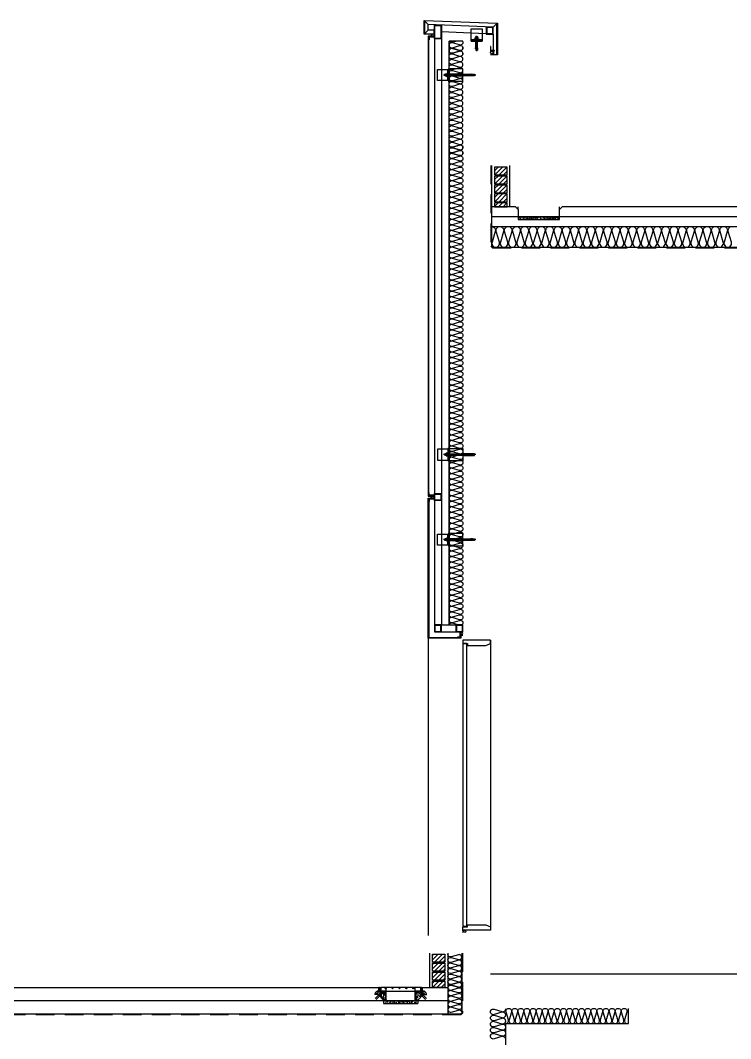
# Model space of a CAD drawing. Header units: millimetres. Extents: x 17311 to 801382, y -242618 to -104888.
# Drawn here: x 781158 to 786299, y -161699 to -154329 of the extents above; entities that cross this region are included whole.
import ezdxf

# ---------------------------------------------------------------- set-up
doc = ezdxf.new("R2010")
doc.units = ezdxf.units.MM
doc.header["$LTSCALE"] = 250
doc.linetypes.add('HID', pattern=[2.8, 1.8, -1])
doc.linetypes.add('HIDDEN2', pattern=[4.7625, 3.175, -1.5875])
for name, color, linetype in [('0-Sheet', 7, 'Continuous'), ('2HIDDEN2', 2, 'HIDDEN2'), ('A-DOOR', 4, 'Continuous'), ('A-ELE-8', 8, 'Continuous'), ('A-ELE8', 8, 'Continuous'), ('A-ETC-8', 8, 'Continuous'), ('A-FIN', 6, 'Continuous'), ('A-FIN-8', 8, 'Continuous'), ('A-FIN-9', 7, 'Continuous'), ('A-HAT', 252, 'Continuous'), ('A-HAT-9', 9, 'Continuous'), ('A-HAT-WIREMESH', 9, 'g_mesh'), ('A-WALL', 3, 'Continuous'), ('A-WP', 1, 'HID'), ('ISL', 251, 'Continuous')]:
    doc.layers.add(name, color=color, linetype=linetype)
doc.layers.add('NOPLOT', color=191, linetype='Continuous', plot=False)
doc.styles.add('Gdim', font='')
doc.styles.get('Gdim').set_extended_font_data('Dotum')
doc.linetypes.add('g_mesh', pattern='A,10,-0.8,["X",Gdim,S=0.6,R=0,X=-0.15,Y=-0.3],-0.8', length=11.6)

# ---------------------------------------------------------------- blocks, each defined once
blk = doc.blocks.new('A$C4de67331')
at = {"layer": 'A-HAT-9'}
h = blk.add_hatch(dxfattribs=at)
h.set_pattern_fill('AR-SAND', color=256, scale=10)
h.set_pattern_definition([(37.5, (-152947.662, -75078.93), (-0.6299336, 19.2682377), [0, -15.2, 0, -17, 0, -16.25]), (7.5, (-152947.662, -75078.93), (17.697767, 28.2214607), [0, -8.2, 0, -13.7, 0, -5.25]), (327.5, (-152959.962, -75078.93), (31.1414186, 0.0565905), [0, -5, 0, -18, 0, -23.5]), (317.5, (-152959.962, -75078.93), (30.061266, 8.7767556), [0, -2.5, 0, -11.8, 0, -13.5])])
h.paths.add_polyline_path([(74.6, -29.6), (48, -29.6, -0.263555), (43.7, -27.2, 0.277406), (24.9, -50), (49.6, -50), (52.2, -52.6)])
h.paths.add_polyline_path([(103, -34.6, 0.414214), (98, -29.6), (74.6, -29.6), (52.2, -52.6), (59.2, -60), (79, -39.6), (103, -39.6)])
h.paths.add_polyline_path([(103, -39.6), (79, -39.6), (59.2, -60), (88, -90), (88, -116), (338, -116), (338, -90), (366.8, -60), (347, -39.6), (323, -39.6), (323, -84.6, -0.414212), (318, -89.6), (311.7, -96), (114.3, -96), (108, -89.6, -0.414212), (103, -84.6)])
h.paths.add_polyline_path([(351.4, -29.6), (328, -29.6, 0.414214), (323, -34.6), (323, -39.6), (347, -39.6), (366.8, -60), (373.8, -52.6)])
h.paths.add_polyline_path([(382.3, -27.2, -0.263555), (378, -29.6), (351.4, -29.6), (373.8, -52.6), (376.4, -50), (401.1, -50, 0.277406)])
at = {"layer": '2HIDDEN2', "color": 8}
for centre, start, end in [((53.3, -54.3), 109.43204, 171.44927), ((372.7, -54.3), 8.55073, 70.56796)]:
    blk.add_arc(centre, 28.7, start, end, dxfattribs=at)
at = {"layer": 'A-FIN'}
for p, q in [((49.6, -50), (24.9, -50)), ((88, -90), (49.6, -50)), ((338, -90), (376.4, -50)), ((376.4, -50), (401.1, -50)), ((88, -90), (88, -116)), ((88, -116), (338, -116)), ((318, -89.6), (311.7, -96)), ((338, -90), (338, -116))]:
    blk.add_line(p, q, dxfattribs=at)
blk.add_lwpolyline([(108, -89.6), (114.3, -96), (311.7, -96)], dxfattribs=at)
at = {"layer": 'NOPLOT'}
for p, q in [((108, -89.6), (108, 0)), ((318, -89.6), (318, 0))]:
    blk.add_line(p, q, dxfattribs=at)
blk = doc.blocks.new('A$C948f045c')
at = {"layer": 'A-ELE-8'}
for p, q in [((45, -24.6), (45, 0)), ((51, 0), (45, 0)), ((45, -24.6), (45, 0)), ((51, 0), (45, 0)), ((51, 0), (51, -24.6)), ((51, 0), (51, -24.6)), ((54, 0), (60, 0)), ((54, 0), (54, -24.6)), ((54, 0), (60, 0)), ((54, 0), (54, -24.6)), ((60, 0), (60, -24.6)), ((348, 0), (60, 0)), ((60, 0), (60, -24.6)), ((348, 0), (60, 0)), ((90.8, -4.2), (95, 0)), ((90.8, -4.2), (95, 0)), ((99.2, -4.2), (95, 0)), ((99.2, -4.2), (95, 0)), ((140.8, -4.2), (145, 0)), ((140.8, -4.2), (145, 0)), ((149.2, -4.2), (145, 0)), ((149.2, -4.2), (145, 0)), ((190.8, -4.2), (195, 0)), ((190.8, -4.2), (195, 0)), ((199.2, -4.2), (195, 0)), ((199.2, -4.2), (195, 0)), ((240.8, -4.2), (245, 0)), ((240.8, -4.2), (245, 0)), ((249.2, -4.2), (245, 0)), ((249.2, -4.2), (245, 0)), ((290.8, -4.2), (295, 0)), ((290.8, -4.2), (295, 0)), ((299.2, -4.2), (295, 0)), ((299.2, -4.2), (295, 0)), ((354, 0), (348, 0)), ((348, 0), (348, -24.6)), ((354, 0), (348, 0)), ((348, 0), (348, -24.6)), ((354, 0), (354, -24.6)), ((354, 0), (354, -24.6)), ((357, -24.6), (357, 0)), ((357, 0), (363, 0)), ((357, -24.6), (357, 0)), ((357, 0), (363, 0)), ((363, -24.6), (363, 0)), ((363, -24.6), (363, 0)), ((65.6, -29.6), (18.3, -78.2)), ((65.6, -29.6), (18.3, -78.2)), ((70, -39.6), (25.5, -85.3)), ((70, -39.6), (25.5, -85.3)), ((34, -24.6), (99, -24.6)), ((39, -29.6), (89, -29.6)), ((58.6, -24.6), (52.6, -24.6)), ((58.6, -24.6), (52.6, -24.6)), ((70, -39.6), (94, -39.6)), ((70, -39.6), (94, -39.6)), ((95, -8.5), (90.8, -4.2)), ((95, -8.5), (90.8, -4.2)), ((94, -34.6), (94, -84.6)), ((95, -8.5), (99.2, -4.2)), ((95, -8.5), (99.2, -4.2)), ((99, -89.6), (99, -24.6)), ((99, -24.6), (309, -24.6)), ((99, -24.6), (309, -24.6)), ((145, -8.5), (140.8, -4.2)), ((145, -8.5), (140.8, -4.2)), ((145, -8.5), (149.2, -4.2)), ((145, -8.5), (149.2, -4.2)), ((195, -8.5), (190.8, -4.2)), ((195, -8.5), (190.8, -4.2)), ((195, -8.5), (199.2, -4.2)), ((195, -8.5), (199.2, -4.2)), ((245, -8.5), (240.8, -4.2)), ((245, -8.5), (240.8, -4.2)), ((245, -8.5), (249.2, -4.2)), ((245, -8.5), (249.2, -4.2)), ((295, -8.5), (290.8, -4.2)), ((295, -8.5), (290.8, -4.2)), ((295, -8.5), (299.2, -4.2)), ((295, -8.5), (299.2, -4.2)), ((309, -24.6), (309, -89.6)), ((374, -24.6), (309, -24.6)), ((314, -34.6), (314, -84.6)), ((338, -39.6), (314, -39.6)), ((338, -39.6), (314, -39.6)), ((369, -29.6), (319, -29.6)), ((338, -39.6), (382.5, -85.3)), ((338, -39.6), (382.5, -85.3)), ((342.4, -29.6), (389.7, -78.2)), ((342.4, -29.6), (389.7, -78.2)), ((349.4, -24.6), (355.4, -24.6)), ((349.4, -24.6), (355.4, -24.6))]:
    blk.add_line(p, q, dxfattribs=at)
for points in [[(99, -89.6), (99, -24.6), (34, -24.6, 0.414214), (39, -29.6), (89, -29.6, -0.414214), (94, -34.6), (94, -84.6, 0.414214)], [(309, -24.6), (374, -24.6, -0.414214), (369, -29.6), (319, -29.6, 0.414214), (314, -34.6), (314, -84.6, -0.414214), (309, -89.6)]]:
    blk.add_lwpolyline(points, format="xyb", close=True, dxfattribs=at)
for centre in [(95, -4.2), (95, -4.2), (145, -4.2), (145, -4.2), (195, -4.2), (195, -4.2), (245, -4.2), (245, -4.2), (295, -4.2), (295, -4.2)]:
    blk.add_circle(centre, 4.24, dxfattribs=at)
for centre, start, end in [((39, -24.6), 180, 270), ((89, -34.6), 0, 90), ((319, -34.6), 90, 180), ((369, -24.6), 270, 0), ((99, -84.6), 180, 270), ((309, -84.6), 270, 0)]:
    blk.add_arc(centre, 5, start, end, dxfattribs=at)
at = {"layer": 'A-FIN'}
blk.add_blockref('A$C4de67331', (-9, 0), dxfattribs=at)
blk = doc.blocks.new('A$C632c858f')
at = {"layer": 'A-ETC-8'}
blk.add_arc((-2.8, 0), 24, 341.82483, 18.17517, dxfattribs=at)
blk.add_ellipse((34, 0), major_axis=(7.59, 0), ratio=0.987937, dxfattribs=at)
blk = doc.blocks.new('너트 M12')
for p, q in [((-9, 0), (9, 0)), ((-9.5, -9), (-9.5, -0.5)), ((9, -9.5), (-9, -9.5)), ((0, -8.3), (0, -1.2)), ((9.5, -0.5), (9.5, -9))]:
    blk.add_line(p, q)
for centre, start, end in [((-9, -0.5), 90, 180), ((-9, -9), 180, 270), ((9, -0.5), 0, 90), ((9, -9), 270, 0)]:
    blk.add_arc(centre, 0.5, start, end)
at = {"extrusion": (0, 0, -1)}
for centre, major_axis, ratio, start_param, end_param in [((-4.8, -0.9), (-4.75, 0.31), 0.185359, -0.024388, 3.141593), ((4.8, -0.9), (4.75, 0.31), 0.185108, 3.141593, 6.30754), ((-4.8, -8.6), (4.75, 0.31), 0.187111, 0, 3.166211), ((4.8, -8.6), (-4.75, 0.31), 0.185991, 3.117121, 6.283185)]:
    blk.add_ellipse(centre, major_axis=major_axis, ratio=ratio, start_param=start_param, end_param=end_param, dxfattribs=at)
blk = doc.blocks.new('A$C4fb6b26a')
at = {"layer": 'A-ETC-8'}
for p, q in [((-277.5, -40), (-42.5, -40)), ((-267.5, -35.5), (-267.5, -44.5)), ((-265.5, -34), (-266, -34)), ((-266, -46), (-265.5, -46)), ((-254.5, -35.5), (-265.5, -34)), ((-265.5, -46), (-254.5, -44.5)), ((-260.1, -34.8), (-260.1, -36.5)), ((-260.1, -43.5), (-260.1, -45.2)), ((-259.6, -37.3), (-257.8, -38.5)), ((-259.6, -42.7), (-257.8, -41.5)), ((-244.1, -33.8), (-259.1, -33.8)), ((-259.1, -46.2), (-244.1, -46.2)), ((-249.6, -39), (-256.2, -39)), ((-249.6, -41), (-256.2, -41)), ((-254.5, -35.5), (-240.5, -35.5)), ((-254.5, -44.5), (-240.5, -44.5)), ((-249.1, -38.5), (-249.1, -38)), ((-249.1, -42), (-249.1, -41.5)), ((-245.1, -42), (-245.1, -38)), ((-244.1, -33.8), (-241.1, -33.8)), ((-244.1, -46.2), (-241.1, -46.2)), ((-241.1, -33.8), (-241.1, -46.2)), ((-240.5, -46), (-240.5, -34)), ((-237.5, -34), (-240.5, -34)), ((-240.5, -46), (-237.5, -46)), ((-237.5, -46), (-237.5, -34)), ((-183.5, -34), (-237.5, -34)), ((-237.5, -46), (-183.5, -46)), ((-183.5, -34), (-74, -34)), ((-74, -46), (-183.5, -46)), ((-80, 0), (-80, -80)), ((-62.7, -44.5), (-52.5, -44.5)), ((-62.5, -34), (-54, -34)), ((-62.5, -35.5), (-52.5, -35.5)), ((-62.5, -46), (-54, -46)), ((-54, -46), (-54, -34)), ((-52.5, -35.5), (-54, -34)), ((-52.5, -44.5), (-54, -46)), ((-52.5, -44.5), (-52.5, -35.5))]:
    blk.add_line(p, q, dxfattribs=at)
for points in [[(-83.5, 4.5), (-83.5, -84.5), (-183.5, -84.5), (-183.5, 4.5)], [(-80, -80), (-74, -80), (-74, 0), (-80, 0)], [(-74, -25), (-74, -55), (-72, -55), (-72, -25)]]:
    blk.add_lwpolyline(points, close=True, dxfattribs=at)
blk.add_lwpolyline([(-80, 7.5), (-80, -87.5, -0.414214), (-81, -88.5), (-83.5, -88.5), (-83.5, 8.5), (-81, 8.5, -0.414214)], format="xyb", close=True, dxfattribs=at)
blk.add_lwpolyline([(-80, -80), (0, -80), (0, 0), (-80, 0)], dxfattribs=at)
for centre, radius, start, end in [((-266, -35.5), 1.5, 90, 180), ((-266, -44.5), 1.5, 180, 270), ((-259.1, -34.8), 1, 90, 180), ((-259.1, -36.5), 1, 180, 236.30993), ((-259.1, -43.5), 1, 123.69007, 180), ((-259.1, -45.2), 1, 180, 270), ((-256.2, -36), 3, 236.30993, 270), ((-256.2, -44), 3, 90, 123.69007), ((-249.6, -38.5), 0.5, 270, 0), ((-249.6, -41.5), 0.5, 0, 90), ((-247.1, -38), 2, 90, 180), ((-247.1, -42), 2, 180, 270), ((-247.1, -38), 2, 0, 90), ((-247.1, -42), 2, 270, 0)]:
    blk.add_arc(centre, radius, start, end, dxfattribs=at)
at = {"layer": 'A-ETC-8', "xscale": -1, "rotation": 90}
blk.add_blockref('너트 M12', (-72, -40), dxfattribs=at)
blk = doc.blocks.new('A$Cab6a45e4')
at = {"layer": 'A-HAT-9'}
h = blk.add_hatch(dxfattribs=at)
h.set_pattern_fill('AR-SAND', color=256, scale=0.3)
h.set_pattern_definition([(37.5, (-113396.389, 321984.363), (-0.4800094, 14.6823971), [0, -11.5824, 0, -12.954, 0, -12.3825]), (7.5, (-113396.389, 321984.363), (13.4856985, 21.504753), [0, -6.2484, 0, -10.4394, 0, -4.0005]), (327.5, (-113405.761, 321984.363), (23.7297711, 0.04311554), [0, -3.81, 0, -13.716, 0, -17.907]), (317.5, (-113405.761, 321984.363), (22.9066936, 6.6878797), [0, -1.905, 0, -8.9916, 0, -10.287])])
h.paths.add_polyline_path([(0, 45), (300, 45), (300, 25), (0, 25)])
at = {"layer": 'A-FIN'}
for points in [[(-18, 116), (0, 98), (0, 25), (300, 25), (300, 98), (318, 116)], [(0, 45), (300, 45)]]:
    blk.add_lwpolyline(points, dxfattribs=at)
at = {"layer": 'NOPLOT'}
for p, q in [((0, 98), (0, 116)), ((300, 98), (300, 116))]:
    blk.add_line(p, q, dxfattribs=at)
blk = doc.blocks.new('A$Cae507117')
at = {"layer": 'A-ETC-8'}
for points in [[(-50, 0), (-50, -50), (0, -50), (0, 0)], [(-46.8, -3.2), (-46.8, -46.8), (-3.2, -46.8), (-3.2, -3.2)]]:
    blk.add_lwpolyline(points, close=True, dxfattribs=at)
blk = doc.blocks.new('M12-STUD ANCHOR')
at = {"layer": 'A-ETC-8'}
for p, q in [((17.8, 33.7), (17.8, 40.7)), ((28.2, 30.2), (18, 31.2)), ((18, 28.2), (18, 31.2)), ((18, 31.2), (29.2, 31.2)), ((28.2, 27.2), (18, 28.2)), ((28.7, 42.2), (19.2, 42.2)), ((28.7, 32.2), (19.2, 32.2)), ((22.7, 48), (23.9, 49.2)), ((34.7, 48), (22.7, 48)), ((22.7, -20.8), (22.7, 48)), ((23.3, 33.7), (23.3, 40.7)), ((33.5, 49.2), (23.9, 49.2)), ((23.9, -20.8), (23.9, 49.2)), ((28.2, 27.2), (28.2, 30.2)), ((39.5, 28.2), (28.2, 28.2)), ((28.7, 54.2), (28.7, -55.8)), ((28.7, 42.2), (38.2, 42.2)), ((28.7, 32.2), (38.2, 32.2)), ((29.2, 29.2), (29.2, 32.2)), ((39.5, 31.2), (29.2, 32.2)), ((39.5, 28.2), (29.2, 29.2)), ((33.5, 49.2), (34.7, 48)), ((33.5, -20.8), (33.5, 49.2)), ((34.2, 33.7), (34.2, 40.7)), ((34.7, -20.8), (34.7, 48)), ((39.5, 28.2), (39.5, 31.2)), ((39.7, 33.7), (39.7, 40.7)), ((20.5, -38.8), (21.7, -20.8)), ((28.7, -38.8), (20.5, -38.8)), ((21.7, -20.8), (24.3, -20.8)), ((22.7, -18.4), (34.7, -18.4)), ((22.7, -38.8), (22.7, -48.4)), ((22.7, -41.2), (34.7, -41.2)), ((22.7, -42.4), (34.7, -42.4)), ((22.7, -48.4), (28.7, -48.4)), ((28.7, -50.8), (22.7, -48.4)), ((28.7, -20.8), (24.8, -20.8)), ((25.8, -32.3), (32, -26.1)), ((26.2, -32.6), (32.3, -26.5)), ((31.1, -35.9), (27.5, -35.9)), ((31.1, -36.4), (27.5, -36.4)), ((35.7, -20.8), (28.7, -20.8)), ((31.1, -38.8), (28.7, -38.8)), ((28.7, -50.8), (34.7, -48.4)), ((34.7, -48.4), (28.7, -48.4)), ((32.3, -38.8), (36.9, -38.8)), ((34.7, -38.8), (34.7, -48.4)), ((36.9, -38.8), (35.7, -20.8))]:
    blk.add_line(p, q, dxfattribs=at)
for centre, radius, start, end in [((19.2, 40.7), 1.47, 90, 180), ((19.2, 33.7), 1.47, 180, 270), ((21.8, 40.7), 1.47, 360, 90), ((21.8, 33.7), 1.47, 270, 360), ((24.7, 40.7), 1.47, 90, 180), ((24.7, 33.7), 1.47, 180, 270), ((32.8, 40.7), 1.47, 360, 90), ((32.8, 33.7), 1.47, 270, 360), ((35.7, 40.7), 1.47, 90, 180), ((35.7, 33.7), 1.47, 180, 270), ((38.2, 40.7), 1.47, 360, 90), ((38.2, 33.7), 1.47, 270, 360), ((27.7, -21.9), 3.6, 161.96222, 315), ((27.7, -21.9), 3.12, 159.06665, 315), ((27.5, -34), 2.4, 135, 270), ((27.5, -34), 1.92, 135, 270), ((31.1, -25.3), 1.68, 315, 135), ((31.1, -25.3), 1.2, 315, 135), ((31.1, -37.6), 1.68, 314.41531, 90), ((31.1, -37.6), 1.2, 270, 90)]:
    blk.add_arc(centre, radius, start, end, dxfattribs=at)
blk = doc.blocks.new('A$C7453124a')
at = {"layer": 'A-ETC-8'}
for points in [[(-40, 88.4), (40, 88.4), (40, 0), (-40, 0)], [(-40, 8), (-40, 0), (40, 0), (40, 8)], [(-20, 8), (20, 8), (20, 12), (-20, 12)]]:
    blk.add_lwpolyline(points, close=True, dxfattribs=at)
blk.add_blockref('M12-STUD ANCHOR', (-28.7, -16.2), dxfattribs=at)
blk = doc.blocks.new('A$C74a2a393')
at = {"layer": 'A-ETC-8', "elevation": 0}
for points in [[(-50, -100), (-50, 0), (0, 0), (0, -100)], [(-46.8, -96.8), (-46.8, -3.2), (-3.2, -3.2), (-3.2, -96.8)]]:
    blk.add_lwpolyline(points, close=True, dxfattribs=at)
blk = doc.blocks.new('A$C6ecdb22c')
at = {"layer": '0-Sheet'}
for p, q in [((247, -97), (247, 127.1)), ((250, 130), (250, -100)), ((208, -73), (208, -70)), ((208, -70), (220, -70)), ((220, -73), (208, -73)), ((220, -100), (220, -73)), ((223, -70), (223, -97)), ((250, -100), (220, -100)), ((223, -97), (247, -97))]:
    blk.add_line(p, q, dxfattribs=at)
at = {"layer": 'A-ETC-8'}
for p, q in [((-250, 119.2), (-277, 147)), ((-277, 53), (-250, 80)), ((220, 100.9), (-250, 119.2)), ((-208, 53), (-208, 80)), ((220, 100.9), (247, 127)), ((218.5, 50.9), (-155, 67.8)), ((220, 50.9), (220, -70))]:
    blk.add_line(p, q, dxfattribs=at)
blk.add_lwpolyline([(-208, 80), (-250, 80), (-250, 119.2)], dxfattribs=at)
blk.add_lwpolyline([(-242, 31), (-207, 31), (-207, 42), (-205, 42), (-205, 29), (-240.3, 29, -0.226541), (-244, 25.3), (-244, 10.6), (-246, 10.6), (-246, 27, 0.414214)], format="xyb", close=True, dxfattribs=at)
blk.add_lwpolyline([(200, -70), (230, -70), (230, -67), (203, -67), (203, -40), (200, -40)], close=True, dxfattribs=at)
blk.add_arc((210, -163.7), 64.5, 81.08429, 98.91571, dxfattribs=at)
blk.add_ellipse((210, -83.5), major_axis=(0, 10), ratio=0.999542, dxfattribs=at)
at = {"layer": 'A-FIN-9'}
for p, q in [((-280, 50), (-280, 150)), ((-280, 150), (250, 130)), ((247, 127), (-277, 147)), ((-277, 147), (-277, 53)), ((-208, 50), (-280, 50)), ((-277, 53), (-205, 53)), ((-208, 43), (-208, 50)), ((-205, 43), (-208, 43)), ((-205, 53), (-205, 43))]:
    blk.add_line(p, q, dxfattribs=at)
at = {"layer": 'A-ETC-8'}
for name, p in [('A$C74a2a393', (-155, 116.6)), ('A$C7453124a', (100, 0)), ('A$Cae507117', (220, 100.9))]:
    blk.add_blockref(name, p, dxfattribs=at)
at = {"layer": 'A-ETC-8', "xscale": -1, "rotation": 180}
blk.add_blockref('A$C632c858f', (-250, 42.5), dxfattribs=at)

msp = doc.modelspace()

# ---------------------------------------------------------------- hatches: boundary and pattern name
at = {"layer": 'A-HAT', "lineweight": -3}
h = msp.add_hatch(dxfattribs=at)
h.set_pattern_fill('ANSI31', color=256, scale=7, style=0)
h.set_pattern_definition([(45, (700660.843, -153069.361), (-15.715448, 15.715448), [])])
h.paths.add_polyline_path([(784680.7, -155391), (784590.7, -155391), (784590.7, -155448), (784680.7, -155448)])
h = msp.add_hatch(dxfattribs=at)
h.set_pattern_fill('ANSI31', color=256, scale=7, style=0)
h.set_pattern_definition([(45, (700660.843, -153134.361), (-15.715448, 15.715448), [])])
h.paths.add_polyline_path([(784680.7, -155456), (784590.7, -155456), (784590.7, -155513), (784680.7, -155513)])
h = msp.add_hatch(dxfattribs=at)
h.set_pattern_fill('ANSI31', color=256, scale=7, style=0)
h.set_pattern_definition([(45, (700660.843, -153199.361), (-15.715448, 15.715448), [])])
h.paths.add_polyline_path([(784680.7, -155521), (784590.7, -155521), (784590.7, -155578), (784680.7, -155578)])
h = msp.add_hatch(dxfattribs=at)
h.set_pattern_fill('ANSI31', color=256, scale=7, style=0)
h.set_pattern_definition([(45, (700660.843, -153264.361), (-15.715448, 15.715448), [])])
h.paths.add_polyline_path([(784680.7, -155586), (784590.7, -155586), (784590.7, -155643), (784680.7, -155643)])
h = msp.add_hatch(dxfattribs=at)
h.set_pattern_fill('ANSI31', color=256, scale=7, style=0)
h.set_pattern_definition([(45, (700660.843, -153329.361), (-15.715448, 15.715448), [])])
h.paths.add_polyline_path([(784680.7, -155651), (784590.7, -155651), (784590.7, -155679.5), (784680.7, -155679.5)])
h = msp.add_hatch(dxfattribs=at)
h.set_pattern_fill('ANSI31', color=256, scale=7, style=0)
h.set_pattern_definition([(45, (700697.446, -158765.858), (-15.715448, 15.715448), [])])
h.paths.add_polyline_path([(784140.7, -161087.5), (784230.7, -161087.5), (784230.7, -161144.5), (784140.7, -161144.5)])
h = msp.add_hatch(dxfattribs=at)
h.set_pattern_fill('ANSI31', color=256, scale=7, style=0)
h.set_pattern_definition([(45, (700697.446, -158830.858), (-15.715448, 15.715448), [])])
h.paths.add_polyline_path([(784140.7, -161152.5), (784230.7, -161152.5), (784230.7, -161209.5), (784140.7, -161209.5)])
h = msp.add_hatch(dxfattribs=at)
h.set_pattern_fill('ANSI31', color=256, scale=7, style=0)
h.set_pattern_definition([(45, (700697.446, -158895.858), (-15.715448, 15.715448), [])])
h.paths.add_polyline_path([(784140.7, -161217.5), (784230.7, -161217.5), (784230.7, -161274.5), (784140.7, -161274.5)])
h = msp.add_hatch(dxfattribs=at)
h.set_pattern_fill('ANSI31', color=256, scale=7, style=0)
h.set_pattern_definition([(45, (731347.446, -158960.858), (-15.715448, 15.715448), [])])
h.paths.add_polyline_path([(784230.7, -161329.5), (784140.7, -161329.5), (784140.7, -161282.5), (784230.7, -161282.5)])

# ---------------------------------------------------------------- linework, layer by layer
at = {"layer": 'A-DOOR', "linetype": 'Continuous'}
for points in [[(784360.7, -158839.5), (784393.7, -158839.5), (784393.7, -158854.5), (784527.7, -158854.5), (784560.7, -158839.5), (784560.7, -158814.5), (784360.7, -158814.5)], [(784360.7, -160884.5), (784390.7, -160884.5), (784390.7, -158839.5), (784360.7, -158839.5)], [(784360.7, -160889.5), (784393.7, -160889.5), (784393.7, -160874.5), (784527.7, -160874.5), (784560.7, -160889.5), (784560.7, -160914.5), (784360.7, -160914.5)]]:
    msp.add_lwpolyline(points, close=True, dxfattribs=at)
at = {"layer": 'A-ELE8', "elevation": 0}
msp.add_lwpolyline([(784110.7, -158799.5), (784110.7, -160952)], dxfattribs=at)
at = {"layer": 'A-ELE8'}
msp.add_lwpolyline([(784560.7, -158814.5), (784560.7, -160914.5)], dxfattribs=at)
at = {"layer": 'A-ETC-8'}
for p, q in [((784155.7, -154462.9, 0), (784155.7, -158704.5, 0)), ((784205.7, -154462.9, 0), (784205.7, -158704.5, 0)), ((784205.7, -158704.5, 0), (784310.7, -158704.5, 0)), ((784205.7, -158754.5, 0), (784310.7, -158754.5, 0))]:
    msp.add_line(p, q, dxfattribs=at)
at = {"layer": 'A-ETC-8', "elevation": 0}
for points in [[(784118.7, -154448.5), (784153.7, -154448.5), (784153.7, -154437.5), (784155.7, -154437.5), (784155.7, -154450.5), (784120.3, -154450.5, -0.226541), (784116.7, -154454.1), (784116.7, -154469.2), (784114.7, -154469.2), (784114.7, -154452.5, 0.414214)], [(784341.7, -158791.5), (784341.7, -158756.5), (784352.7, -158756.5), (784352.7, -158754.5), (784339.7, -158754.5), (784339.7, -158789.8, 0.226541), (784336, -158793.5), (784321.3, -158793.5), (784321.3, -158795.5), (784337.7, -158795.5, -0.414214)]]:
    msp.add_lwpolyline(points, format="xyb", close=True, dxfattribs=at)
at = {"layer": 'A-ETC-8'}
for points in [[(784118.6, -157768), (784153.7, -157768), (784153.7, -157779), (784155.7, -157779), (784155.7, -157766), (784120.3, -157766, 0.226541), (784116.6, -157762.3), (784116.6, -157747.6), (784114.6, -157747.6), (784114.6, -157764, -0.414214)], [(784118.6, -157791), (784153.7, -157791), (784153.7, -157780), (784155.7, -157780), (784155.7, -157793), (784120.3, -157793, -0.226541), (784116.6, -157796.6), (784116.6, -157811.3), (784114.6, -157811.3), (784114.6, -157795, 0.414214)]]:
    msp.add_lwpolyline(points, format="xyb", close=True, dxfattribs=at)
msp.add_arc((784340.2, -160922), 21.8, 339.90916, 20.09084, dxfattribs=at)
msp.add_ellipse((784374.7, -160922), major_axis=(7.59, 0), ratio=0.987937, dxfattribs=at)
at = {"layer": 'A-FIN'}
for p, q in [((784700.7, -155679.5, 0), (784700.7, -155379.5, 0)), ((784742.7, -155679.5), (784560.7, -155679.5)), ((790752.7, -155679.5), (785078.7, -155679.5)), ((784120.7, -161329.5), (784120.7, -161079.5)), ((784560.7, -161229.5), (790660.7, -161229.5)), ((759668.7, -161329.5), (783751.7, -161329.5)), ((784069.7, -161329.5), (784252.7, -161329.5))]:
    msp.add_line(p, q, dxfattribs=at)
at = {"layer": 'A-FIN', "elevation": 0}
for points in [[(784151.7, -154448.5), (784151.7, -154444.5), (784110.7, -154444.5), (784110.7, -157772)], [(784114.7, -157768), (784114.7, -154448.5), (784151.7, -154448.5), (784151.7, -154448.5)], [(784110.7, -157772), (784151.6, -157772), (784151.6, -157768), (784114.7, -157768)], [(784110.7, -158799.5), (784110.7, -157787)], [(784110.7, -157787), (784110.7, -157787), (784151.6, -157787), (784151.6, -157791), (784114.7, -157791)], [(784114.7, -157791), (784114.7, -158795.5), (784341.7, -158795.5), (784341.7, -158758.5), (784345.7, -158758.5), (784345.7, -158799.5), (784110.7, -158799.5)]]:
    msp.add_lwpolyline(points, dxfattribs=at)
at = {"layer": 'A-FIN-8'}
for p, q in [((784568.7, -155379.5, 0), (784568.7, -155961.3)), ((784568.7, -155379.5, 0), (784568.7, -155961.3)), ((784568.7, -155821.5), (790752.7, -155821.5)), ((784578.9, -155971.5), (784568.7, -155961.3)), ((784578.9, -155971.5), (790742.4, -155971.5)), ((784352.7, -161079.5), (784352.7, -161511.3)), ((784342.4, -161521.5), (759578.9, -161521.5)), ((784342.4, -161521.5), (784352.7, -161511.3))]:
    msp.add_line(p, q, dxfattribs=at)
at = {"layer": 'A-HAT-WIREMESH', "ltscale": 0.6}
for p, q in [((790752.7, -155750.5), (784568.7, -155750.5)), ((784252.7, -161425.5), (759668.7, -161425.5))]:
    msp.add_line(p, q, dxfattribs=at)
at = {"layer": 'A-WALL'}
for points in [[(784590.7, -155391), (784590.7, -155448), (784680.7, -155448), (784680.7, -155391)], [(784590.7, -155456), (784590.7, -155513), (784680.7, -155513), (784680.7, -155456)], [(784590.7, -155521), (784590.7, -155578), (784680.7, -155578), (784680.7, -155521)], [(784590.7, -155586), (784590.7, -155643), (784680.7, -155643), (784680.7, -155586)], [(784590.7, -155651), (784590.7, -155679.5), (784680.7, -155679.5), (784680.7, -155651)], [(784230.7, -161087.5), (784230.7, -161144.5), (784140.7, -161144.5), (784140.7, -161087.5)], [(784230.7, -161152.5), (784230.7, -161209.5), (784140.7, -161209.5), (784140.7, -161152.5)], [(784230.7, -161217.5), (784230.7, -161274.5), (784140.7, -161274.5), (784140.7, -161217.5)], [(784230.7, -161282.5), (784230.7, -161329.5), (784140.7, -161329.5), (784140.7, -161282.5)]]:
    msp.add_lwpolyline(points, close=True, dxfattribs=at)
at = {"layer": 'A-WP', "ltscale": 0.3}
for p, q in [((784563.7, -155379.5, 0), (784563.7, -155964.3)), ((784575.8, -155976.5), (784563.7, -155964.3)), ((784575.8, -155976.5), (790745.5, -155976.5)), ((784357.7, -161079.5), (784357.7, -161514.3)), ((784345.5, -161526.5), (759575.8, -161526.5)), ((784345.5, -161526.5), (784357.7, -161514.3))]:
    msp.add_line(p, q, dxfattribs=at)
at = {"layer": 'ISL'}
for p, q in [((784360.7, -154479.5, 0), (784260.7, -154479.5, 0)), ((784260.7, -158704.5, 0), (784260.7, -154479.5, 0)), ((784252.7, -161079.5), (784252.7, -161521.5)), ((785560.7, -161589.5), (785560.7, -161479.5))]:
    msp.add_line(p, q, dxfattribs=at)
at = {"layer": 'ISL', "elevation": 0}
for points in [[(784357.7, -154479.5, -0.703653), (784336.4, -154507.2), (784284.9, -154491.8, 0.509267), (784260.7, -154509.5, 0.509267), (784284.9, -154527.2), (784336.4, -154511.8, -1.372593), (784336.4, -154547.2), (784284.9, -154531.8, 0.509267), (784260.7, -154549.5, 0.509267), (784284.9, -154567.2), (784336.4, -154551.8, -0.633394), (784359.4, -154576.3)], [(784260.7, -155309.8, -0.509267), (784284.9, -155292.1), (784336.4, -155307.4, 1.372593), (784336.4, -155272.1), (784284.9, -155287.4, -0.509267), (784260.7, -155269.8, -0.509267), (784284.9, -155252.1), (784336.4, -155267.4, 1.372593), (784336.4, -155232.1), (784284.9, -155247.4, -0.509267), (784260.7, -155229.8, -0.509267), (784284.9, -155212.1), (784336.4, -155227.4, 1.372593), (784336.4, -155192.1), (784284.9, -155207.4, -0.509267), (784260.7, -155189.8, -0.509267), (784284.9, -155172.1), (784336.4, -155187.4, 1.372593), (784336.4, -155152.1), (784284.9, -155167.4, -0.509267), (784260.7, -155149.8, -0.509267), (784284.9, -155132.1), (784336.4, -155147.4, 1.372593), (784336.4, -155112.1), (784284.9, -155127.4, -0.509267), (784260.7, -155109.8, -0.509267), (784284.9, -155092.1), (784336.4, -155107.4, 1.372593), (784336.4, -155072.1), (784284.9, -155087.4, -0.509267), (784260.7, -155069.8, -0.509267), (784284.9, -155052.1), (784336.4, -155067.4, 1.372593), (784336.4, -155032.1), (784284.9, -155047.4, -0.509267), (784260.7, -155029.8, -0.509267), (784284.9, -155012.1), (784336.4, -155027.4, 1.372593), (784336.4, -154992.1), (784284.9, -155007.4, -0.509267), (784260.7, -154989.8, -0.509267), (784284.9, -154972.1), (784336.4, -154987.4, 1.372593), (784336.4, -154952.1), (784284.9, -154967.4, -0.509267), (784260.7, -154949.8, -0.509267), (784284.9, -154932.1), (784336.4, -154947.4, 1.372593), (784336.4, -154912.1), (784284.9, -154927.4, -0.509267), (784260.7, -154909.8, -0.509267), (784284.9, -154892.1), (784336.4, -154907.4, 1.372593), (784336.4, -154872.1), (784284.9, -154887.4, -0.509267), (784260.7, -154869.8, -0.509267), (784284.9, -154852.1), (784336.4, -154867.4, 1.372593), (784336.4, -154832.1), (784284.9, -154847.4, -0.509267), (784260.7, -154829.8, -0.509267), (784284.9, -154812.1), (784336.4, -154827.4, 1.372593), (784336.4, -154792.1), (784284.9, -154807.4, -0.509267), (784260.7, -154789.8, -0.509267), (784284.9, -154772.1), (784336.4, -154787.4, 1.372593), (784336.4, -154752.1), (784284.9, -154767.4, -0.509267), (784260.7, -154749.8, -0.509267), (784284.9, -154732.1), (784336.4, -154747.4, 1.372593), (784336.4, -154712.1), (784284.9, -154727.4, -0.509267), (784260.7, -154709.8, -0.509267), (784284.9, -154692.1), (784336.4, -154707.4, 1.372593), (784336.4, -154672.1), (784284.9, -154687.4, -0.509267), (784260.7, -154669.8, -0.509267), (784284.9, -154652.1), (784336.4, -154667.4, 1.372593), (784336.4, -154632.1), (784284.9, -154647.4, -0.509267), (784260.7, -154629.8, -0.509267), (784284.9, -154612.1), (784336.4, -154627.4, 1.372593), (784336.4, -154592.1), (784284.9, -154607.4, -0.509267), (784260.7, -154589.8, -0.509267), (784284.9, -154572.1), (784336.4, -154587.4, 1.372593), (784336.4, -154552.1), (784284.9, -154567.4, -0.509267), (784260.7, -154549.8, -0.509267), (784284.9, -154532.1), (784336.4, -154547.4, 0.633394), (784359.4, -154522.9, 0.633394)], [(784263.6, -154479.5, 0.34134), (784284.9, -154487.2), (784310.7, -154479.5)], [(784260.7, -155229.5, 0.509267), (784284.9, -155247.2), (784336.4, -155231.8, -1.372593), (784336.4, -155267.2), (784284.9, -155251.8, 0.509267), (784260.7, -155269.5, 0.509267), (784284.9, -155287.2), (784336.4, -155271.8, -1.372593), (784336.4, -155307.2), (784284.9, -155291.8, 0.509267), (784260.7, -155309.5, 0.509267), (784284.9, -155327.2), (784336.4, -155311.8, -1.372593), (784336.4, -155347.2), (784284.9, -155331.8, 0.509267), (784260.7, -155349.5, 0.509267), (784284.9, -155367.2), (784336.4, -155351.8, -1.372593), (784336.4, -155387.2), (784284.9, -155371.8, 0.509267), (784260.7, -155389.5, 0.509267), (784284.9, -155407.2), (784336.4, -155391.8, -1.372593), (784336.4, -155427.2), (784284.9, -155411.8, 0.509267), (784260.7, -155429.5, 0.509267), (784284.9, -155447.2), (784336.4, -155431.8, -1.372593), (784336.4, -155467.2), (784284.9, -155451.8, 0.509267), (784260.7, -155469.5, 0.509267), (784284.9, -155487.2), (784336.4, -155471.8, -1.372593), (784336.4, -155507.2), (784284.9, -155491.8, 0.509267), (784260.7, -155509.5, 0.509267), (784284.9, -155527.2), (784336.4, -155511.8, -1.372593), (784336.4, -155547.2), (784284.9, -155531.8, 0.509267), (784260.7, -155549.5, 0.509267), (784284.9, -155567.2), (784336.4, -155551.8, -1.372593), (784336.4, -155587.2), (784284.9, -155571.8, 0.509267), (784260.7, -155589.5, 0.509267), (784284.9, -155607.2), (784336.4, -155591.8, -1.372593), (784336.4, -155627.2), (784284.9, -155611.8, 0.509267), (784260.7, -155629.5, 0.509267), (784284.9, -155647.2), (784336.4, -155631.8, -1.372593), (784336.4, -155667.2), (784284.9, -155651.8, 0.509267), (784260.7, -155669.5, 0.509267), (784284.9, -155687.2), (784336.4, -155671.8, -1.372593), (784336.4, -155707.2), (784284.9, -155691.8, 0.509267), (784260.7, -155709.5, 0.509267), (784284.9, -155727.2), (784336.4, -155711.8, -1.372593), (784336.4, -155747.2), (784284.9, -155731.8, 0.509267), (784260.7, -155749.5, 0.509267), (784284.9, -155767.2), (784336.4, -155751.8, -1.372593), (784336.4, -155787.2), (784284.9, -155771.8, 0.509267), (784260.7, -155789.5, 0.509267), (784284.9, -155807.2), (784336.4, -155791.8, -1.372593), (784336.4, -155827.2), (784284.9, -155811.8, 0.509267), (784260.7, -155829.5, 0.509267), (784284.9, -155847.2), (784336.4, -155831.8, -1.372593), (784336.4, -155867.2), (784284.9, -155851.8, 0.509267), (784260.7, -155869.5, 0.509267), (784284.9, -155887.2), (784336.4, -155871.8, -1.372593), (784336.4, -155907.2), (784284.9, -155891.8, 0.509267), (784260.7, -155909.5, 0.509267), (784284.9, -155927.2), (784336.4, -155911.8, -1.372593), (784336.4, -155947.2), (784284.9, -155931.8, 0.509267), (784260.7, -155949.5, 0.509267), (784284.9, -155967.2), (784336.4, -155951.8, -1.372593), (784336.4, -155987.2), (784284.9, -155971.8, 0.509267), (784260.7, -155989.5, 0.509267), (784284.9, -156007.2), (784336.4, -155991.8, -1.372593), (784336.4, -156027.2), (784284.9, -156011.8, 0.509267), (784260.7, -156029.5, 0.509267), (784284.9, -156047.2), (784336.4, -156031.8, -1.372593), (784336.4, -156067.2), (784284.9, -156051.8, 0.509267), (784260.7, -156069.5, 0.509267), (784284.9, -156087.2), (784336.4, -156071.8, -1.372593), (784336.4, -156107.2), (784284.9, -156091.8, 0.509267), (784260.7, -156109.5, 0.509267), (784284.9, -156127.2), (784336.4, -156111.8, -1.372593), (784336.4, -156147.2), (784284.9, -156131.8, 0.509267), (784260.7, -156149.5, 0.509267), (784284.9, -156167.2), (784336.4, -156151.8, -1.372593), (784336.4, -156187.2), (784284.9, -156171.8, 0.509267), (784260.7, -156189.5, 0.509267), (784284.9, -156207.2), (784336.4, -156191.8, -1.372593), (784336.4, -156227.2), (784284.9, -156211.8, 0.509267), (784260.7, -156229.5, 0.509267), (784284.9, -156247.2), (784336.4, -156231.8, -1.372593), (784336.4, -156267.2), (784284.9, -156251.8, 0.509267), (784260.7, -156269.5, 0.509267), (784284.9, -156287.2), (784336.4, -156271.8, -1.372593), (784336.4, -156307.2), (784284.9, -156291.8, 0.509267), (784260.7, -156309.5, 0.509267), (784284.9, -156327.2), (784336.4, -156311.8, -1.372593), (784336.4, -156347.2), (784284.9, -156331.8, 0.509267), (784260.7, -156349.5, 0.509267), (784284.9, -156367.2), (784336.4, -156351.8, -1.372593), (784336.4, -156387.2), (784284.9, -156371.8, 0.509267), (784260.7, -156389.5, 0.509267), (784284.9, -156407.2), (784336.4, -156391.8, -1.372593), (784336.4, -156427.2), (784284.9, -156411.8, 0.509267), (784260.7, -156429.5, 0.509267), (784284.9, -156447.2), (784336.4, -156431.8, -1.372593), (784336.4, -156467.2), (784284.9, -156451.8, 0.509267), (784260.7, -156469.5, 0.509267), (784284.9, -156487.2), (784336.4, -156471.8, -1.372593), (784336.4, -156507.2), (784284.9, -156491.8, 0.509267), (784260.7, -156509.5, 0.509267), (784284.9, -156527.2), (784336.4, -156511.8, -1.372593), (784336.4, -156547.2), (784284.9, -156531.8, 0.509267), (784260.7, -156549.5, 0.509267), (784284.9, -156567.2), (784336.4, -156551.8, -1.372593), (784336.4, -156587.2), (784284.9, -156571.8, 0.509267), (784260.7, -156589.5, 0.509267), (784284.9, -156607.2), (784336.4, -156591.8, -1.372593), (784336.4, -156627.2), (784284.9, -156611.8, 0.509267), (784260.7, -156629.5, 0.509267), (784284.9, -156647.2), (784336.4, -156631.8, -1.372593), (784336.4, -156667.2), (784284.9, -156651.8, 0.509267), (784260.7, -156669.5, 0.509267), (784284.9, -156687.2), (784336.4, -156671.8, -1.372593), (784336.4, -156707.2), (784284.9, -156691.8, 0.509267), (784260.7, -156709.5, 0.509267), (784284.9, -156727.2), (784336.4, -156711.8, -1.372593), (784336.4, -156747.2), (784284.9, -156731.8, 0.509267), (784260.7, -156749.5, 0.509267), (784284.9, -156767.2), (784336.4, -156751.8, -1.372593), (784336.4, -156787.2), (784284.9, -156771.8, 0.509267), (784260.7, -156789.5, 0.509267), (784284.9, -156807.2), (784336.4, -156791.8, -1.372593), (784336.4, -156827.2), (784284.9, -156811.8, 0.509267), (784260.7, -156829.5, 0.509267), (784284.9, -156847.2), (784336.4, -156831.8, -1.372593), (784336.4, -156867.2), (784284.9, -156851.8, 0.509267), (784260.7, -156869.5, 0.509267), (784284.9, -156887.2), (784336.4, -156871.8, -1.372593), (784336.4, -156907.2), (784284.9, -156891.8, 0.509267), (784260.7, -156909.5, 0.509267), (784284.9, -156927.2), (784336.4, -156911.8, -1.372593), (784336.4, -156947.2), (784284.9, -156931.9, 0.509267), (784260.7, -156949.5, 0.509267), (784284.9, -156967.2), (784336.4, -156951.9, -1.372593), (784336.4, -156987.2), (784284.9, -156971.9, 0.509267), (784260.7, -156989.5, 0.509267), (784284.9, -157007.2), (784336.4, -156991.9, -1.372593), (784336.4, -157027.2), (784284.9, -157011.9, 0.509267), (784260.7, -157029.5, 0.509267), (784284.9, -157047.2), (784336.4, -157031.9, -1.372593), (784336.4, -157067.2), (784284.9, -157051.9, 0.509267), (784260.7, -157069.5, 0.509267), (784284.9, -157087.2), (784336.4, -157071.9, -1.372593), (784336.4, -157107.2), (784284.9, -157091.9, 0.509267), (784260.7, -157109.5, 0.509267), (784284.9, -157127.2), (784336.4, -157111.9, -1.372593), (784336.4, -157147.2), (784284.9, -157131.9, 0.509267), (784260.7, -157149.5, 0.509267), (784284.9, -157167.2), (784336.4, -157151.9, -1.372593), (784336.4, -157187.2), (784284.9, -157171.9, 0.509267), (784260.7, -157189.5, 0.509267), (784284.9, -157207.2), (784336.4, -157191.9, -1.372593), (784336.4, -157227.2), (784284.9, -157211.9, 0.509267), (784260.7, -157229.5, 0.509267), (784284.9, -157247.2), (784336.4, -157231.9, -1.372593), (784336.4, -157267.2), (784284.9, -157251.9, 0.509267), (784260.7, -157269.5, 0.509267), (784284.9, -157287.2), (784336.4, -157271.9, -1.372593), (784336.4, -157307.2), (784284.9, -157291.9, 0.509267), (784260.7, -157309.5, 0.509267), (784284.9, -157327.2), (784336.4, -157311.9, -1.372593), (784336.4, -157347.2), (784284.9, -157331.9, 0.509267), (784260.7, -157349.5, 0.509267), (784284.9, -157367.2), (784336.4, -157351.9, -1.372593), (784336.4, -157387.2), (784284.9, -157371.9, 0.509267), (784260.7, -157389.5, 0.509267), (784284.9, -157407.2), (784336.4, -157391.9, -1.372593), (784336.4, -157427.2), (784284.9, -157411.9, 0.509267), (784260.7, -157429.5, 0.509267), (784284.9, -157447.2), (784336.4, -157431.9, -1.372593), (784336.4, -157467.2), (784284.9, -157451.9, 0.509267), (784260.7, -157469.5, 0.509267), (784284.9, -157487.2), (784336.4, -157471.9, -1.372593), (784336.4, -157507.2), (784284.9, -157491.9, 0.509267), (784260.7, -157509.5, 0.509267), (784284.9, -157527.2), (784336.4, -157511.9, -1.372593), (784336.4, -157547.2), (784284.9, -157531.9, 0.509267), (784260.7, -157549.5, 0.509267), (784284.9, -157567.2), (784336.4, -157551.9, -1.372593), (784336.4, -157587.2), (784284.9, -157571.9, 0.509267), (784260.7, -157589.5, 0.509267), (784284.9, -157607.2), (784336.4, -157591.9, -1.372593), (784336.4, -157627.2), (784284.9, -157611.9, 0.509267), (784260.7, -157629.5, 0.509267), (784284.9, -157647.2), (784336.4, -157631.9, -1.372593), (784336.4, -157667.2), (784284.9, -157651.9, 0.509267), (784260.7, -157669.5, 0.509267), (784284.9, -157687.2), (784336.4, -157671.9, -1.372593), (784336.4, -157707.2), (784284.9, -157691.9, 0.509267), (784260.7, -157709.5, 0.509267), (784284.9, -157727.2), (784336.4, -157711.9, -1.372593), (784336.4, -157747.2), (784284.9, -157731.9, 0.509267), (784260.7, -157749.5, 0.509267), (784284.9, -157767.2), (784336.4, -157751.9, -1.372593), (784336.4, -157787.2), (784284.9, -157771.9, 0.509267), (784260.7, -157789.5, 0.509267), (784284.9, -157807.2), (784336.4, -157791.9, -1.372593), (784336.4, -157827.2), (784284.9, -157811.9, 0.509267), (784260.7, -157829.5, 0.509267), (784284.9, -157847.2), (784336.4, -157831.9, -1.372593), (784336.4, -157867.2), (784284.9, -157851.9, 0.509267), (784260.7, -157869.5, 0.509267), (784284.9, -157887.2), (784336.4, -157871.9, -1.372593), (784336.4, -157907.2), (784284.9, -157891.9, 0.509267), (784260.7, -157909.5, 0.509267), (784284.9, -157927.2), (784336.4, -157911.9, -1.372593), (784336.4, -157947.2), (784284.9, -157931.9, 0.509267), (784260.7, -157949.5, 0.509267), (784284.9, -157967.2), (784336.4, -157951.9, -1.372593), (784336.4, -157987.2), (784284.9, -157971.9, 0.509267), (784260.7, -157989.5, 0.509267), (784284.9, -158007.2), (784336.4, -157991.9, -1.372593), (784336.4, -158027.2), (784284.9, -158011.9, 0.509267), (784260.7, -158029.5, 0.509267), (784284.9, -158047.2), (784336.4, -158031.9, -1.372593), (784336.4, -158067.2), (784284.9, -158051.9, 0.509267), (784260.7, -158069.5, 0.509267), (784284.9, -158087.2), (784336.4, -158071.9, -1.372593), (784336.4, -158107.2), (784284.9, -158091.9, 0.509267), (784260.7, -158109.5, 0.509267), (784284.9, -158127.2), (784336.4, -158111.9, -1.372593), (784336.4, -158147.2), (784284.9, -158131.9, 0.509267), (784260.7, -158149.5, 0.509267), (784284.9, -158167.2), (784336.4, -158151.9, -1.372593), (784336.4, -158187.2), (784284.9, -158171.9, 0.509267), (784260.7, -158189.5, 0.509267), (784284.9, -158207.2), (784336.4, -158191.9, -1.372593), (784336.4, -158227.2), (784284.9, -158211.9, 0.509267), (784260.7, -158229.5, 0.509267), (784284.9, -158247.2), (784336.4, -158231.9, -1.372593), (784336.4, -158267.2), (784284.9, -158251.9, 0.509267), (784260.7, -158269.5, 0.509267), (784284.9, -158287.2), (784336.4, -158271.9, -1.372593), (784336.4, -158307.2), (784284.9, -158291.9, 0.509267), (784260.7, -158309.5, 0.509267), (784284.9, -158327.2), (784336.4, -158311.9, -1.372593), (784336.4, -158347.2), (784284.9, -158331.9, 0.509267), (784260.7, -158349.5, 0.509267), (784284.9, -158367.2), (784336.4, -158351.9, -1.372593), (784336.4, -158387.2), (784284.9, -158371.9, 0.509267), (784260.7, -158389.5, 0.509267), (784284.9, -158407.2), (784336.4, -158391.9, -1.372593), (784336.4, -158427.2), (784284.9, -158411.9, 0.509267), (784260.7, -158429.5, 0.509267), (784284.9, -158447.2), (784336.4, -158431.9, -1.372593), (784336.4, -158467.2), (784284.9, -158451.9, 0.509267), (784260.7, -158469.5, 0.509267), (784284.9, -158487.2), (784336.4, -158471.9, -1.372593), (784336.4, -158507.2), (784284.9, -158491.9, 0.509267), (784260.7, -158509.5, 0.509267), (784284.9, -158527.2), (784336.4, -158511.9, -1.372593), (784336.4, -158547.2), (784284.9, -158531.9, 0.509267), (784260.7, -158549.5, 0.509267), (784284.9, -158567.2), (784336.4, -158551.9, -1.372593), (784336.4, -158587.2), (784284.9, -158571.9, 0.509267), (784260.7, -158589.5, 0.509267), (784284.9, -158607.2), (784336.4, -158591.9, -1.372593), (784336.4, -158627.2), (784284.9, -158611.9, 0.509267), (784260.7, -158629.5, 0.509267), (784284.9, -158647.2), (784336.4, -158631.9, -1.372593), (784336.4, -158667.2), (784284.9, -158651.9, 0.509267), (784260.7, -158669.5, 0.509267), (784284.9, -158687.2), (784336.4, -158671.9, -1.372593), (784336.4, -158707.2), (784284.9, -158691.9, 0.509267), (784260.7, -158709.5)], [(784568.7, -155821.5, -0.509267), (784595.2, -155857.8), (784572.2, -155935.1, 1.372593), (784625.2, -155935.1), (784602.2, -155857.8, -0.509267), (784628.7, -155821.5, -0.509267), (784655.2, -155857.8), (784632.2, -155935.1, 1.372593), (784685.2, -155935.1), (784662.2, -155857.8, -0.509267), (784688.7, -155821.5, -0.509267), (784715.2, -155857.8), (784692.2, -155935.1, 1.372593), (784745.2, -155935.1), (784722.2, -155857.8, -0.509267), (784748.7, -155821.5, -0.509267), (784775.2, -155857.8), (784752.2, -155935.1, 1.372593), (784805.2, -155935.1), (784782.2, -155857.8, -0.509267), (784808.7, -155821.5, -0.509267), (784835.2, -155857.8), (784812.2, -155935.1, 1.372593), (784865.2, -155935.1), (784842.2, -155857.8, -0.509267), (784868.7, -155821.5, -0.509267), (784895.2, -155857.8), (784872.2, -155935.1, 1.372593), (784925.2, -155935.1), (784902.2, -155857.8, -0.509267), (784928.7, -155821.5, -0.509267), (784955.2, -155857.8), (784932.2, -155935.1, 1.372593), (784985.2, -155935.1), (784962.2, -155857.8, -0.509267), (784988.7, -155821.5, -0.509267), (785015.2, -155857.8), (784992.2, -155935.1, 1.372593), (785045.2, -155935.1), (785022.2, -155857.8, -0.509267), (785048.7, -155821.5, -0.509267), (785075.2, -155857.8), (785052.2, -155935.1, 1.372593), (785105.2, -155935.1), (785082.2, -155857.8, -0.509267), (785108.7, -155821.5, -0.509267), (785135.2, -155857.8), (785112.2, -155935.1, 1.372593), (785165.2, -155935.1), (785142.2, -155857.8, -0.509267), (785168.7, -155821.5, -0.509267), (785195.2, -155857.8), (785172.2, -155935.1, 1.372593), (785225.2, -155935.1), (785202.2, -155857.8, -0.509267), (785228.7, -155821.5, -0.509267), (785255.2, -155857.8), (785232.2, -155935.1, 1.372593), (785285.2, -155935.1), (785262.2, -155857.8, -0.509267), (785288.7, -155821.5, -0.509267), (785315.2, -155857.8), (785292.2, -155935.1, 1.372593), (785345.2, -155935.1), (785322.2, -155857.8, -0.509267), (785348.7, -155821.5, -0.509267), (785375.2, -155857.8), (785352.2, -155935.1, 1.372593), (785405.2, -155935.1), (785382.2, -155857.8, -0.509267), (785408.7, -155821.5, -0.509267), (785435.2, -155857.8), (785412.2, -155935.1, 1.372593), (785465.2, -155935.1), (785442.2, -155857.8, -0.509267), (785468.7, -155821.5, -0.509267), (785495.2, -155857.8), (785472.2, -155935.1, 1.372593), (785525.2, -155935.1), (785502.2, -155857.8, -0.509267), (785528.7, -155821.5, -0.509267), (785555.2, -155857.8), (785532.2, -155935.1, 1.372593), (785585.2, -155935.1), (785562.2, -155857.8, -0.509267), (785588.7, -155821.5, -0.509267), (785615.2, -155857.8), (785592.2, -155935.1, 1.372593), (785645.2, -155935.1), (785622.2, -155857.8, -0.509267), (785648.7, -155821.5, -0.509267), (785675.2, -155857.8), (785652.2, -155935.1, 1.372593), (785705.2, -155935.1), (785682.2, -155857.8, -0.509267), (785708.7, -155821.5, -0.509267), (785735.2, -155857.8), (785712.2, -155935.1, 1.372593), (785765.2, -155935.1), (785742.2, -155857.8, -0.509267), (785768.7, -155821.5, -0.509267), (785795.2, -155857.8), (785772.2, -155935.1, 1.372593), (785825.2, -155935.1), (785802.2, -155857.8, -0.509267), (785828.7, -155821.5, -0.509267), (785855.2, -155857.8), (785832.2, -155935.1, 1.372593), (785885.2, -155935.1), (785862.2, -155857.8, -0.509267), (785888.7, -155821.5, -0.509267), (785915.2, -155857.8), (785892.2, -155935.1, 1.372593), (785945.2, -155935.1), (785922.2, -155857.8, -0.509267), (785948.7, -155821.5, -0.509267), (785975.2, -155857.8), (785952.2, -155935.1, 1.372593), (786005.2, -155935.1), (785982.2, -155857.8, -0.509267), (786008.7, -155821.5, -0.509267), (786035.2, -155857.8), (786012.2, -155935.1, 1.372593), (786065.2, -155935.1), (786042.2, -155857.8, -0.509267), (786068.7, -155821.5, -0.509267), (786095.2, -155857.8), (786072.2, -155935.1, 1.372593), (786125.2, -155935.1), (786102.2, -155857.8, -0.509267), (786128.7, -155821.5, -0.509267), (786155.2, -155857.8), (786132.2, -155935.1, 1.372593), (786185.2, -155935.1), (786162.2, -155857.8, -0.509267), (786188.7, -155821.5, -0.509267), (786215.2, -155857.8), (786192.2, -155935.1, 1.372593), (786245.2, -155935.1), (786222.2, -155857.8, -0.509267), (786248.7, -155821.5, -0.509267), (786275.2, -155857.8), (786252.2, -155935.1, 1.372593), (786305.2, -155935.1), (786282.2, -155857.8, -0.509267), (786308.7, -155821.5, -0.509267)]]:
    msp.add_lwpolyline(points, format="xyb", dxfattribs=at)
at = {"layer": 'ISL'}
for points in [[(784252.7, -161329.5, -0.509267), (784276.9, -161311.8), (784328.4, -161327.1, 1.372593), (784328.4, -161291.8), (784276.9, -161307.1, -0.509267), (784252.7, -161289.5, -0.509267), (784276.9, -161271.8), (784328.4, -161287.1, 1.372593), (784328.4, -161251.8), (784276.9, -161267.1, -0.509267), (784252.7, -161249.5, -0.509267), (784276.9, -161231.8), (784328.4, -161247.1, 1.372593), (784328.4, -161211.8), (784276.9, -161227.1, -0.509267), (784252.7, -161209.5, -0.509267), (784276.9, -161191.8), (784328.4, -161207.1, 1.372593), (784328.4, -161171.8), (784276.9, -161187.1, -0.509267), (784252.7, -161169.5, -0.509267), (784276.9, -161151.8), (784328.4, -161167.1, 1.372593), (784328.4, -161131.8), (784276.9, -161147.1, -0.509267), (784252.7, -161129.5, -0.509267), (784276.9, -161111.8), (784328.4, -161127.1, 1.372593), (784328.4, -161091.8), (784276.9, -161107.1, -0.509267), (784252.7, -161089.5)], [(784252.7, -161289.5, 0.509267), (784276.9, -161307.1), (784328.4, -161291.8, -1.372593), (784328.4, -161327.1), (784276.9, -161311.8, 0.509267), (784252.7, -161329.5, 0.509267), (784276.9, -161347.1), (784328.4, -161331.8, -1.372593), (784328.4, -161367.1), (784276.9, -161351.8, 0.509267), (784252.7, -161369.5, 0.509267), (784276.9, -161387.1), (784328.4, -161371.8, -1.372593), (784328.4, -161407.1), (784276.9, -161391.8, 0.509267), (784252.7, -161409.5, 0.509267), (784276.9, -161427.1), (784328.4, -161411.8, -1.372593), (784328.4, -161447.1), (784276.9, -161431.8, 0.509267), (784252.7, -161449.5, 0.509267), (784276.9, -161467.1), (784328.4, -161451.8, -1.372593), (784328.4, -161487.1), (784276.9, -161471.8, 0.509267), (784252.7, -161489.5, 0.509267), (784276.9, -161507.1), (784328.4, -161491.8, -0.541503), (784352.6, -161511.4, -0.541503)], [(784670.7, -161703.5, 0.509267), (784644, -161684), (784587.3, -161700.9, -1.372593), (784587.3, -161662), (784644, -161678.9, 0.509267), (784670.7, -161659.5, 0.509267), (784644, -161640), (784587.3, -161656.9, -1.372593), (784587.3, -161618), (784644, -161634.9, 0.509267), (784670.7, -161615.5, 0.509267), (784644, -161596), (784587.3, -161612.9, -1.372593), (784587.3, -161574), (784644, -161590.9, 0.509267), (784670.7, -161571.5, 0.509267), (784644, -161552), (784587.3, -161568.9, -1.372593), (784587.3, -161530), (784644, -161546.9, 0.509267), (784670.7, -161527.5, 0.509267), (784644, -161508), (784587.3, -161524.9, -1.372593), (784587.3, -161486), (784644, -161502.9, 0.509267), (784670.7, -161483.5)], [(784670.7, -161589.5, 0.509267), (784690.1, -161562.8), (784673.3, -161506.1, -1.372593), (784712.1, -161506.1), (784695.3, -161562.8, 0.509267), (784714.7, -161589.5, 0.509267), (784734.1, -161562.8), (784717.3, -161506.1, -1.372593), (784756.1, -161506.1), (784739.3, -161562.8, 0.509267), (784758.7, -161589.5, 0.509267), (784778.1, -161562.8), (784761.3, -161506.1, -1.372593), (784800.1, -161506.1), (784783.3, -161562.8, 0.509267), (784802.7, -161589.5, 0.509267), (784822.1, -161562.8), (784805.3, -161506.1, -1.372593), (784844.1, -161506.1), (784827.3, -161562.8, 0.509267), (784846.7, -161589.5, 0.509267), (784866.1, -161562.8), (784849.3, -161506.1, -1.372593), (784888.1, -161506.1), (784871.3, -161562.8, 0.509267), (784890.7, -161589.5, 0.509267), (784910.1, -161562.8), (784893.3, -161506.1, -1.372593), (784932.1, -161506.1), (784915.3, -161562.8, 0.509267), (784934.7, -161589.5, 0.509267), (784954.1, -161562.8), (784937.3, -161506.1, -1.372593), (784976.1, -161506.1), (784959.3, -161562.8, 0.509267), (784978.7, -161589.5, 0.509267), (784998.1, -161562.8), (784981.3, -161506.1, -1.372593), (785020.1, -161506.1), (785003.3, -161562.8, 0.509267), (785022.7, -161589.5, 0.509267), (785042.1, -161562.8), (785025.3, -161506.1, -1.372593), (785064.1, -161506.1), (785047.3, -161562.8, 0.509267), (785066.7, -161589.5, 0.509267), (785086.1, -161562.8), (785069.3, -161506.1, -1.372593), (785108.1, -161506.1), (785091.3, -161562.8, 0.509267), (785110.7, -161589.5, 0.509267), (785130.1, -161562.8), (785113.3, -161506.1, -1.372593), (785152.1, -161506.1), (785135.3, -161562.8, 0.509267), (785154.7, -161589.5, 0.509267), (785174.1, -161562.8), (785157.3, -161506.1, -1.372593), (785196.1, -161506.1), (785179.3, -161562.8, 0.509267), (785198.7, -161589.5, 0.509267), (785218.1, -161562.8), (785201.3, -161506.1, -1.372593), (785240.1, -161506.1), (785223.3, -161562.8, 0.509267), (785242.7, -161589.5, 0.509267), (785262.1, -161562.8), (785245.3, -161506.1, -1.372593), (785284.1, -161506.1), (785267.3, -161562.8, 0.509267), (785286.7, -161589.5, 0.509267), (785306.1, -161562.8), (785289.3, -161506.1, -1.372593), (785328.1, -161506.1), (785311.3, -161562.8, 0.509267), (785330.7, -161589.5, 0.509267), (785350.1, -161562.8), (785333.3, -161506.1, -1.372593), (785372.1, -161506.1), (785355.3, -161562.8, 0.509267), (785374.7, -161589.5, 0.509267), (785394.1, -161562.8), (785377.3, -161506.1, -1.372593), (785416.1, -161506.1), (785399.3, -161562.8, 0.509267), (785418.7, -161589.5, 0.509267), (785438.1, -161562.8), (785421.3, -161506.1, -1.372593), (785460.1, -161506.1), (785443.3, -161562.8, 0.509267), (785462.7, -161589.5, 0.509267), (785482.1, -161562.8), (785465.3, -161506.1, -1.372593), (785504.1, -161506.1), (785487.3, -161562.8, 0.509267), (785506.7, -161589.5, 0.509267), (785526.1, -161562.8), (785509.3, -161506.1, -1.372593), (785548.1, -161506.1), (785531.3, -161562.8, 0.509267), (785550.7, -161589.5)]]:
    msp.add_lwpolyline(points, format="xyb", dxfattribs=at)
msp.add_lwpolyline([(766870.7, -161819.5), (769450.7, -161819.5), (769450.7, -162739.5), (770470.7, -162739.5), (770470.7, -161819.5), (773050.7, -161819.5), (773050.7, -162739.5), (774070.7, -162739.5), (774070.7, -161819.5), (776650.7, -161819.5), (776650.7, -162739.5), (777670.7, -162739.5), (777670.7, -161819.5), (780250.7, -161819.5), (780250.7, -162739.5), (781270.7, -162739.5), (781270.7, -161819.5), (783950.7, -161819.5), (783950.7, -162539.5), (784670.7, -162539.5), (784670.7, -161589.5), (785560.7, -161589.5)], dxfattribs=at)

# ---------------------------------------------------------------- block references
msp.add_blockref('A$C948f045c', (783706.7, -161329.5))
at = {"layer": '0-Sheet'}
msp.add_blockref('A$C6ecdb22c', (784360.7, -154479.5), dxfattribs=at)
at = {"layer": 'A-ETC-8', "xscale": -1}
for name, p, rotation in [('A$C632c858f', (784110.7, -154437), 180), ('A$Cae507117', (784205.7, -157804.5, 0), 180), ('A$C632c858f', (784353.2, -158799.5, 0), 270)]:
    msp.add_blockref(name, p, dxfattribs=dict(at, rotation=rotation))
for p in [(784177.2, -154685.4), (784177.2, -158047)]:
    msp.add_blockref('A$C4fb6b26a', p, dxfattribs=at)
at = {"layer": 'A-ETC-8'}
for name, p, rotation in [('A$C4fb6b26a', (784177.2, -157512), 180), ('A$Cae507117', (784310.7, -158704.5, 0), 90)]:
    msp.add_blockref(name, p, dxfattribs=dict(at, rotation=rotation))
for name, p in [('A$C632c858f', (784110.7, -157779.5)), ('A$Cae507117', (784205.7, -158704.5, 0))]:
    msp.add_blockref(name, p, dxfattribs=at)
at = {"layer": 'A-FIN'}
msp.add_blockref('A$Cab6a45e4', (784760.7, -155795.5), dxfattribs=at)

doc.saveas('drawing.dxf')
